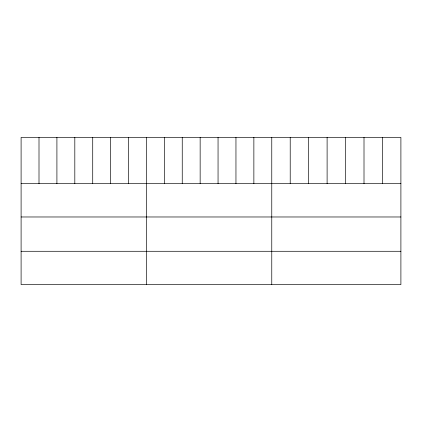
<?xml version="1.0" encoding="UTF-8"?>
<svg xmlns="http://www.w3.org/2000/svg" width="422" height="422" viewBox="0 0 422 422"><rect width="100%" height="100%" fill="white"/><g stroke="black" fill="none" stroke-linecap="round" stroke-linejoin="round"><path stroke-width="0.63" d="M400.9 183.675L400.9 284.586L21.1 284.586L21.1 137.414L400.9 137.414L400.9 183.675L21.1 183.675M21.1 216.977L400.9 216.977M21.1 251.285L400.9 251.285M382.453 137.414L382.453 183.675M364.007 137.414L364.007 183.675M345.56 137.414L345.56 183.675M327.108 137.414L327.108 183.675M308.661 137.414L308.661 183.675M290.215 137.414L290.215 183.675M271.768 137.414L271.768 284.586M253.865 137.414L253.865 183.675M235.956 137.414L235.956 183.675M218.053 137.414L218.053 183.675M200.149 137.414L200.149 183.675M182.246 137.414L182.246 183.675M164.337 137.414L164.337 183.675M146.434 137.414L146.434 284.586M128.531 137.414L128.531 183.675M110.622 137.414L110.622 183.675M92.719 137.414L92.719 183.675M74.815 137.414L74.815 183.675M56.912 137.414L56.912 183.675M39.003 137.414L39.003 183.675"/></g></svg>
